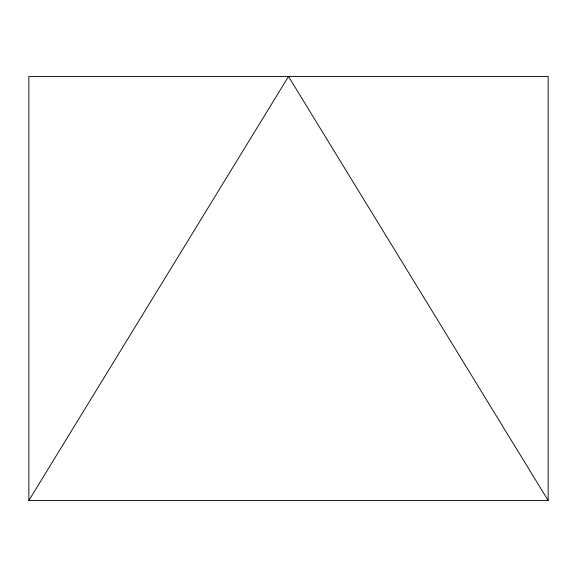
<?xml version="1.0" encoding="UTF-8"?>
<svg xmlns="http://www.w3.org/2000/svg" width="577" height="577" viewBox="0 0 577 577"><rect width="100%" height="100%" fill="white"/><g stroke="black" fill="none" stroke-linecap="round" stroke-linejoin="round"><path stroke-width="0.87" d="M28.85 500.504L288.5 76.496L548.15 500.504L28.85 500.504L28.85 76.496L548.15 76.496L548.15 500.504"/></g></svg>
